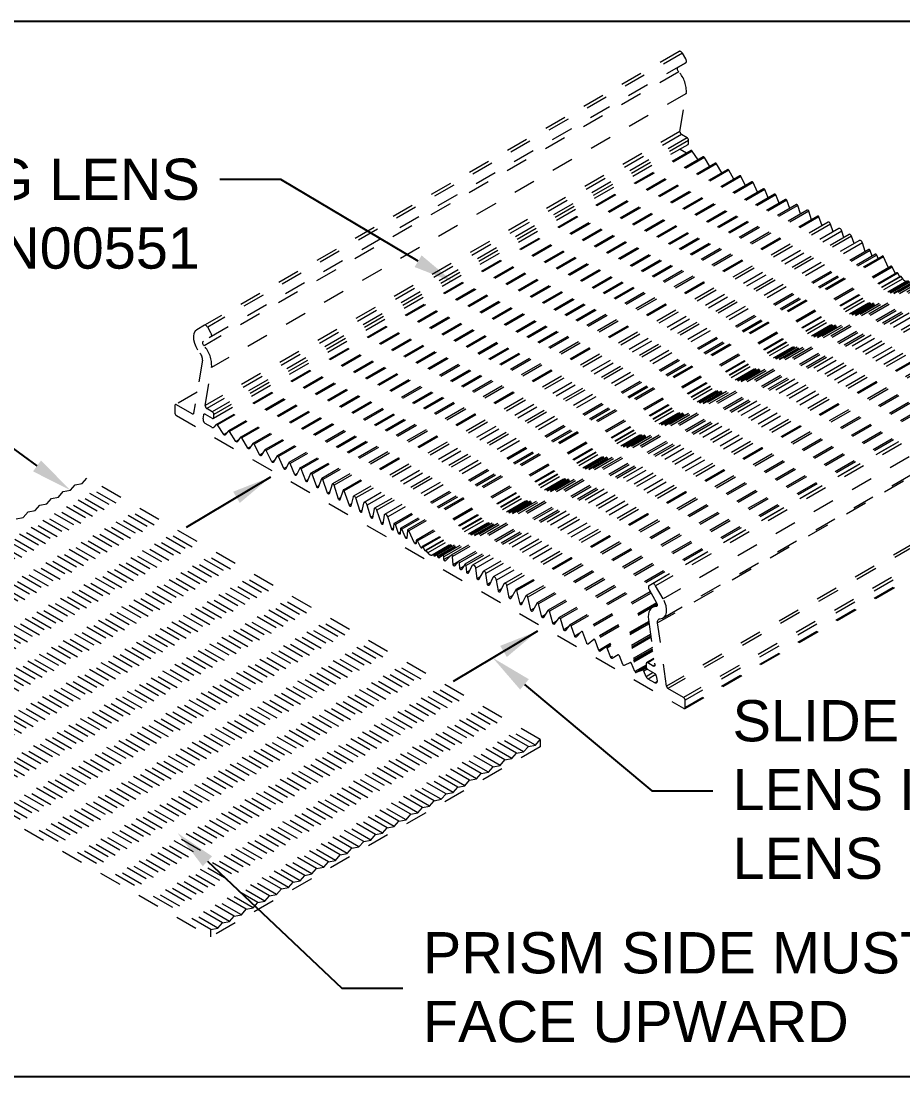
# Model space of a CAD drawing. Extents: x 0 to 9.03, y -4.8 to 0.
# Drawn here: x 3.02 to 7.027, y -4.799 to 0 of the extents above; entities that cross this region are included whole.
import ezdxf
from ezdxf import colors
from ezdxf.entities.mleader import LeaderData, LeaderLine
from ezdxf.math import Vec2, Vec3

# ---------------------------------------------------------------- set-up
doc = ezdxf.new("R2010")
doc.units = 0
doc.header["$LTSCALE"] = 0.5
doc.header["$MEASUREMENT"] = 0
doc.linetypes.add('HIDDEN2', pattern=[0.1875, 0.125, -0.0625])
doc.layers.add('FAB DWG', color=221, linetype='CONTINUOUS')
doc.layers.add('Lens', color=2, linetype='HIDDEN2', lineweight=13)
doc.layers.add('Text-Unprinted', color=131, linetype='CONTINUOUS', plot=False)
doc.styles.add('LSAD_Standard', font='arial.ttf')
doc.styles.get("Standard").update_dxf_attribs({"font": 'arial.ttf'})
doc.dimstyles.get("Standard").update_dxf_attribs({"dimtxt": 0.18, "dimasz": 0.18, "dimexe": 0.18, "dimexo": 0.0625, "dimgap": 0.09, "dimtad": 0, "dimtih": 1, "dimtoh": 1, "dimdec": 4, "dimzin": 0, "dimdsep": 46, "dimtxsty": 'Standard', "dimcen": 0.09, "dimadec": 0, "dimazin": 0, "dimtfac": 1, "dimtdec": 4, "dimtofl": 0, "dimtmove": 0, "dimatfit": 3, "dimfxl": 1, "dimtolj": 1, "dimtzin": 0, "dimarcsym": 0})

msp = doc.modelspace()

# ---------------------------------------------------------------- linework, layer by layer
at = {"layer": 'Lens', "transparency": 16777216}
for p, q in [((6.01, -0.1376), (3.853, -1.3827)), ((6.0401, -0.1895), (3.8487, -1.4547)), ((6.025, -0.1462), (3.868, -1.3913)), ((6.0057, -0.2096), (6.0401, -0.1895)), ((6.0401, -0.1722), (6.025, -0.1462)), ((6.0085, -0.2308), (3.8515, -1.476)), ((6.0429, -0.3292), (3.8858, -1.5743)), ((6.0141, -0.5022), (6.0429, -0.3292)), ((6.0141, -0.5022), (3.857, -1.7473)), ((6.021, -0.5158), (3.864, -1.7609)), ((6.0462, -0.5303), (6.021, -0.5158)), ((6.0462, -0.5303), (3.8891, -1.7754)), ((3.8941, -1.8053), (6.0512, -0.5602)), ((6.0532, -0.5426), (3.8962, -1.7877)), ((6.0532, -0.5556), (6.0532, -0.5426)), ((6.0648, -0.588), (3.9077, -1.8331)), ((6.0695, -0.5904), (3.9124, -1.8355)), ((6.1201, -0.6171), (3.9631, -1.8623)), ((6.125, -0.6198), (3.9679, -1.8649)), ((6.0143, -0.5838), (6.0125, -0.5825)), ((6.0432, -0.6004), (6.0143, -0.5838)), ((6.0965, -0.6308), (6.0695, -0.5904)), ((6.1504, -0.6605), (6.125, -0.6198)), ((6.1754, -0.646), (4.0184, -1.8911)), ((6.1804, -0.6489), (4.0234, -1.894)), ((6.2042, -0.6898), (6.1804, -0.6489)), ((6.2307, -0.6745), (4.0737, -1.9197)), ((6.2358, -0.6776), (4.0788, -1.9228)), ((6.2859, -0.7027), (4.1289, -1.9478)), ((6.2912, -0.706), (4.1341, -1.9511)), ((6.258, -0.7188), (6.2358, -0.6776)), ((6.3118, -0.7473), (6.2912, -0.706)), ((6.3411, -0.7304), (4.184, -1.9755)), ((6.3464, -0.7339), (4.1894, -1.9791)), ((6.394, -0.7617), (4.2369, -2.0068)), ((6.3994, -0.7655), (4.2424, -2.0106)), ((6.3665, -0.7775), (6.3464, -0.7339)), ((6.4154, -0.8027), (6.3994, -0.7655)), ((6.4438, -0.7863), (4.2868, -2.0314)), ((6.4494, -0.7903), (4.2923, -2.0354)), ((6.4936, -0.8103), (4.3365, -2.0555)), ((6.4992, -0.8145), (4.3421, -2.0597)), ((6.4641, -0.8274), (6.4494, -0.7903)), ((6.5128, -0.8514), (6.4992, -0.8145)), ((6.5432, -0.8338), (4.3862, -2.0789)), ((6.5489, -0.8382), (4.3919, -2.0833)), ((6.5922, -0.8586), (4.4352, -2.1037)), ((6.5619, -0.8761), (6.5489, -0.8382)), ((6.5995, -0.8643), (4.4425, -2.1095)), ((6.641, -0.8862), (4.484, -2.1313)), ((6.6428, -0.8862), (4.4858, -2.1314)), ((6.6432, -0.8865), (4.4861, -2.1316)), ((6.6456, -0.8901), (4.4886, -2.1352)), ((6.6118, -0.903), (6.5995, -0.8643)), ((6.6432, -0.8865), (6.6428, -0.8862)), ((6.6597, -0.9305), (6.6456, -0.8901)), ((6.6877, -0.9143), (4.5307, -2.1595)), ((6.6981, -0.9224), (4.541, -2.1676)), ((6.7355, -0.9428), (4.5785, -2.1879)), ((6.75, -0.9544), (4.593, -2.1995)), ((6.7096, -0.9578), (6.6981, -0.9224)), ((6.7589, -0.9833), (6.75, -0.9544)), ((6.7829, -0.9694), (4.6259, -2.2145)), ((6.7936, -0.9776), (4.6366, -2.2228)), ((6.8291, -0.9968), (4.6721, -2.2419)), ((6.8049, -1.0108), (6.7936, -0.9776)), ((6.8435, -1.0082), (4.6865, -2.2533)), ((6.8721, -1.0381), (4.7151, -2.2832)), ((6.8777, -1.0423), (4.7207, -2.2874)), ((6.8561, -1.0473), (6.8435, -1.0082)), ((6.8873, -1.0687), (6.8777, -1.0423)), ((6.9023, -1.06), (4.7453, -2.3052)), ((6.9078, -1.0639), (4.7508, -2.3091)), ((6.9337, -1.0677), (4.7766, -2.3129)), ((6.939, -1.0713), (4.782, -2.3164)), ((6.9141, -1.079), (6.9078, -1.0639)), ((6.9622, -1.121), (6.939, -1.0713)), ((6.9733, -1.1146), (4.8162, -2.3598)), ((6.9784, -1.1178), (4.8214, -2.363)), ((6.9998, -1.1437), (4.8428, -2.3888)), ((7.0038, -1.1459), (4.8467, -2.391)), ((6.9938, -1.1471), (6.9784, -1.1178)), ((7.0134, -1.1619), (7.0038, -1.1459)), ((7.0167, -1.1601), (4.8596, -2.4052)), ((7.0185, -1.161), (4.8615, -2.4061)), ((7.0261, -1.1717), (4.869, -2.4168)), ((7.0444, -1.1823), (4.8874, -2.4275)), ((7.052, -1.1803), (4.8949, -2.4254)), ((7.0542, -1.1829), (4.8972, -2.428)), ((7.0543, -1.1848), (4.8972, -2.4299)), ((7.0566, -1.1873), (4.8996, -2.4324)), ((7.0667, -1.1822), (4.9097, -2.4273)), ((7.0715, -1.1873), (4.9145, -2.4324)), ((7.0716, -1.1901), (4.9145, -2.4352)), ((7.0922, -1.1833), (4.9352, -2.4284)), ((7.0983, -1.1895), (4.9412, -2.4346)), ((7.1318, -1.1821), (4.9748, -2.4273)), ((7.1379, -1.1882), (4.9808, -2.4333)), ((7.0261, -1.1717), (7.0185, -1.161)), ((7.1632, -1.2106), (5.0061, -2.4558)), ((7.1692, -1.2166), (5.0122, -2.4617)), ((7.1934, -1.2235), (5.0363, -2.4686)), ((7.1994, -1.2294), (5.0423, -2.4745)), ((7.2288, -1.2275), (5.0717, -2.4727)), ((7.2439, -1.242), (5.0869, -2.4871)), ((7.2781, -1.2553), (5.1211, -2.5004)), ((7.2894, -1.2658), (5.1324, -2.5109)), ((7.3224, -1.2816), (5.1653, -2.5267)), ((7.3374, -1.2953), (5.1803, -2.5404)), ((7.3737, -1.3104), (5.2167, -2.5555)), ((7.3845, -1.32), (5.2274, -2.5651)), ((7.4255, -1.339), (5.2685, -2.5842)), ((7.4273, -1.3391), (5.2703, -2.5843)), ((7.4277, -1.3394), (5.2707, -2.5845)), ((7.43, -1.3425), (5.273, -2.5876)), ((8.0304, -1.3212), (5.8734, -2.5663)), ((8.0455, -1.3126), (5.8884, -2.5577)), ((8.0605, -1.3213), (5.9034, -2.5664)), ((3.853, -1.3827), (3.8186, -1.4028)), ((3.883, -1.4173), (3.868, -1.3913)), ((7.4719, -1.3664), (5.3148, -2.6115)), ((7.4794, -1.3728), (5.3223, -2.6179)), ((8.0949, -1.3811), (5.9378, -2.6262)), ((7.5223, -1.399), (5.3652, -2.6441)), ((7.5281, -1.4039), (5.3711, -2.649)), ((7.5719, -1.4329), (5.4149, -2.678)), ((7.5777, -1.4376), (5.4207, -2.6827)), ((7.6217, -1.4662), (5.4646, -2.7114)), ((7.6274, -1.4708), (5.4704, -2.716)), ((5.9377, -2.7127), (8.0948, -1.4675)), ((7.6715, -1.4992), (5.5145, -2.7443)), ((7.6772, -1.5036), (5.5202, -2.7488)), ((8.0694, -1.4906), (5.9124, -2.7357)), ((3.8441, -1.5417), (3.804, -1.7824)), ((3.857, -1.7473), (3.8858, -1.5743)), ((3.82, -1.6863), (3.7208, -1.7435)), ((3.7187, -1.7481), (3.7187, -1.7808)), ((3.797, -1.7851), (3.7258, -1.744)), ((3.8891, -1.7754), (3.864, -1.7609)), ((3.7258, -1.793), (6.0306, -3.1236)), ((3.8469, -1.8085), (3.8501, -1.789)), ((3.8571, -1.7863), (3.8891, -1.8048)), ((3.8962, -1.8007), (3.8962, -1.7877)), ((8.1095, -1.7776), (5.9524, -3.0227)), ((8.1164, -1.7883), (5.9594, -3.0335)), ((3.8871, -1.8461), (3.8573, -1.8289)), ((3.9073, -1.8334), (3.8958, -1.8459)), ((3.9417, -1.8792), (3.9124, -1.8355)), ((3.9551, -1.8715), (3.9417, -1.8792)), ((3.9626, -1.8626), (3.9469, -1.8812)), ((3.9963, -1.9103), (3.9679, -1.8649)), ((8.1877, -1.8295), (6.0306, -3.0746)), ((8.1947, -1.8417), (6.0377, -3.0868)), ((4.0091, -1.903), (3.9963, -1.9103)), ((4.0179, -1.8916), (4.0017, -1.9125)), ((4.0509, -1.9413), (4.0234, -1.894)), ((6.0356, -3.1241), (8.1927, -1.8789)), ((8.1947, -1.8744), (6.0377, -3.1195)), ((4.0631, -1.9343), (4.0509, -1.9413)), ((4.0731, -1.9202), (4.0565, -1.9437)), ((4.1055, -1.9723), (4.0788, -1.9228)), ((4.1172, -1.9656), (4.1055, -1.9723)), ((4.1283, -1.9484), (4.1113, -1.9748)), ((4.1602, -2.0032), (4.1341, -1.9511)), ((4.1714, -1.9967), (4.1602, -2.0032)), ((4.1834, -1.9762), (4.1661, -2.0059)), ((4.2148, -2.034), (4.1894, -1.9791)), ((4.2362, -2.0075), (4.2209, -2.0369)), ((4.2644, -2.0619), (4.2424, -2.0106)), ((4.2256, -2.0278), (4.2148, -2.034)), ((4.2748, -2.0559), (4.2644, -2.0619)), ((4.286, -2.0322), (4.2706, -2.0649)), ((4.3139, -2.0897), (4.2923, -2.0354)), ((4.3358, -2.0564), (4.3203, -2.0928)), ((4.3635, -2.1175), (4.3421, -2.0597)), ((5.325, -3.2967), (3.2655, -2.1078)), ((5.357, -3.2905), (3.2976, -2.1016)), ((5.3784, -3.2658), (3.319, -2.0769)), ((4.324, -2.0839), (4.3139, -2.0897)), ((4.3854, -2.08), (4.3699, -2.1206)), ((4.4131, -2.1451), (4.3919, -2.0833)), ((4.4341, -2.1051), (4.4196, -2.1483)), ((4.4626, -2.1726), (4.4425, -2.1095)), ((5.2715, -3.3275), (3.2121, -2.1386)), ((5.3036, -3.3214), (3.2441, -2.1325)), ((4.3733, -2.1118), (4.3635, -2.1175)), ((4.4225, -2.1396), (4.4131, -2.1451)), ((4.4834, -2.1319), (4.4692, -2.1759)), ((4.4861, -2.1316), (4.4858, -2.1314)), ((4.5117, -2.2013), (4.4886, -2.1352)), ((5.1647, -3.3892), (3.1052, -2.2003)), ((5.1967, -3.3831), (3.1373, -2.1941)), ((5.2181, -3.3584), (3.1586, -2.1695)), ((5.2502, -3.3522), (3.1907, -2.1633)), ((4.472, -2.1671), (4.4626, -2.1726)), ((4.5203, -2.1964), (4.5117, -2.2013)), ((4.529, -2.1619), (4.5183, -2.2043)), ((4.5609, -2.2285), (4.541, -2.1676)), ((4.5761, -2.1916), (4.5676, -2.2315)), ((4.6101, -2.2555), (4.593, -2.1995)), ((5.1112, -3.4201), (3.0518, -2.2312)), ((5.1433, -3.4139), (3.0838, -2.225)), ((4.5692, -2.2237), (4.5609, -2.2285)), ((4.6182, -2.2508), (4.6101, -2.2555)), ((4.6241, -2.2175), (4.6168, -2.2585)), ((4.6572, -2.2833), (4.6366, -2.2228)), ((4.6695, -2.2462), (4.6639, -2.286)), ((4.7044, -2.309), (4.6865, -2.2533)), ((5.0044, -3.4818), (2.9449, -2.2929)), ((5.0364, -3.4756), (2.977, -2.2867)), ((5.0578, -3.4509), (2.9983, -2.262)), ((5.0899, -3.4447), (3.0304, -2.2558)), ((4.6649, -2.2789), (4.6572, -2.2833)), ((4.7141, -2.285), (4.7112, -2.3117)), ((4.7356, -2.3283), (4.7207, -2.2874)), ((4.9296, -3.5373), (2.8701, -2.3484)), ((4.9509, -3.5126), (2.8915, -2.3237)), ((4.983, -3.5064), (2.9235, -2.3175)), ((4.7119, -2.3047), (4.7044, -2.309)), ((4.7428, -2.3241), (4.7356, -2.3283)), ((4.7443, -2.3071), (4.7422, -2.3306)), ((4.7667, -2.3477), (4.7508, -2.3091)), ((4.7737, -2.3437), (4.7667, -2.3477)), ((4.7756, -2.3148), (4.7733, -2.3496)), ((4.8083, -2.373), (4.782, -2.3164)), ((4.8441, -3.5743), (2.7846, -2.3854)), ((4.8761, -3.5681), (2.8167, -2.3792)), ((4.8975, -3.5434), (2.838, -2.3545)), ((4.8149, -2.3692), (4.8083, -2.373)), ((4.8152, -2.3619), (4.8147, -2.3744)), ((4.8369, -2.3925), (4.8214, -2.363)), ((4.8422, -2.3895), (4.8369, -2.3925)), ((4.842, -2.3905), (4.8419, -2.3933)), ((4.8568, -2.4078), (4.8467, -2.391)), ((4.7372, -3.636), (2.6777, -2.4471)), ((4.7372, -3.636), (2.6777, -2.4471)), ((4.7693, -3.6298), (2.7098, -2.4409)), ((4.7906, -3.6052), (2.7312, -2.4162)), ((4.8227, -3.599), (2.7632, -2.4101)), ((4.8592, -2.4064), (4.8568, -2.4078)), ((4.8592, -2.4061), (4.8592, -2.408)), ((4.869, -2.4168), (4.8615, -2.4061)), ((4.8949, -2.4254), (4.8874, -2.4275)), ((4.8972, -2.4299), (4.8972, -2.428)), ((4.9097, -2.4273), (4.8996, -2.4324)), ((4.9145, -2.4352), (4.9145, -2.4324)), ((4.935, -2.4285), (4.9195, -2.4401)), ((4.9417, -2.4478), (4.9412, -2.4346)), ((4.9712, -2.4307), (4.9417, -2.4478)), ((4.9745, -2.4275), (4.9481, -2.4537)), ((4.9832, -2.4708), (4.9808, -2.4333)), ((4.6837, -3.6669), (2.6243, -2.478)), ((4.7158, -3.6607), (2.6563, -2.4718)), ((5.0033, -2.4592), (4.9832, -2.4708)), ((5.0056, -2.4562), (4.9897, -2.4764)), ((5.0142, -2.4876), (5.0122, -2.4617)), ((5.0299, -2.4786), (5.0142, -2.4876)), ((5.0357, -2.4692), (5.0209, -2.493)), ((5.0453, -2.5046), (5.0423, -2.4745)), ((5.0699, -2.4746), (5.052, -2.5097)), ((5.0925, -2.5334), (5.0869, -2.4871)), ((4.5768, -3.7286), (2.5174, -2.5397)), ((4.6089, -3.7224), (2.5495, -2.5335)), ((4.6303, -3.6977), (2.5708, -2.5088)), ((4.6624, -3.6915), (2.6029, -2.5026)), ((5.0585, -2.4969), (5.0453, -2.5046)), ((5.1066, -2.5253), (5.0925, -2.5334)), ((5.1198, -2.5017), (5.0992, -2.5385)), ((5.1396, -2.5603), (5.1324, -2.5109)), ((5.1634, -2.5288), (5.1463, -2.565)), ((5.1889, -2.5902), (5.1803, -2.5404)), ((4.5234, -3.7594), (2.4639, -2.5705)), ((4.5555, -3.7532), (2.496, -2.5643)), ((5.1519, -2.5532), (5.1396, -2.5603)), ((5.2019, -2.5826), (5.1889, -2.5902)), ((5.2154, -2.5569), (5.1955, -2.5948)), ((5.2382, -2.6199), (5.2274, -2.5651)), ((5.2678, -2.5851), (5.2448, -2.6245)), ((5.2707, -2.5845), (5.2703, -2.5843)), ((5.2872, -2.6481), (5.273, -2.5876)), ((5.8733, -2.5836), (5.9077, -2.6434)), ((5.8884, -2.5577), (5.8734, -2.5663)), ((5.9378, -2.6262), (5.9034, -2.5664)), ((4.4166, -3.8211), (2.3571, -2.6322)), ((4.4486, -3.8149), (2.3892, -2.626)), ((4.47, -3.7903), (2.4105, -2.6014)), ((4.5021, -3.7841), (2.4426, -2.5952)), ((5.2522, -2.6118), (5.2382, -2.6199)), ((5.3139, -2.6125), (5.2938, -2.6524)), ((5.3368, -2.6778), (5.3223, -2.6179)), ((5.8793, -2.594), (5.5674, -2.7741)), ((5.8826, -2.5997), (5.5731, -2.7784)), ((4.3631, -3.8519), (2.3036, -2.663)), ((4.3952, -3.8458), (2.3357, -2.6569)), ((5.2996, -2.6409), (5.2872, -2.6481)), ((5.3502, -2.6701), (5.3368, -2.6778)), ((5.3646, -2.6448), (5.3434, -2.6822)), ((5.3865, -2.7075), (5.3711, -2.649)), ((5.4143, -2.6786), (5.3929, -2.7118)), ((5.4362, -2.737), (5.4207, -2.6827)), ((5.9084, -2.6445), (5.5903, -2.8281)), ((5.9086, -2.6449), (5.6225, -2.8101)), ((5.9106, -2.6512), (5.6282, -2.8142)), ((5.9108, -2.6526), (5.8883, -2.6656)), ((5.9097, -2.6586), (5.9049, -2.6614)), ((4.2563, -3.9136), (2.1968, -2.7247)), ((4.2883, -3.9075), (2.2288, -2.7186)), ((4.3097, -3.8828), (2.2502, -2.6939)), ((4.3417, -3.8766), (2.2823, -2.6877)), ((5.4011, -2.699), (5.3865, -2.7075)), ((5.4526, -2.7275), (5.4362, -2.737)), ((5.4641, -2.7118), (5.4425, -2.7412)), ((5.4858, -2.7664), (5.4704, -2.716)), ((5.8719, -2.7294), (5.6451, -2.8603)), ((5.8724, -2.7333), (5.6778, -2.8457)), ((5.8706, -2.7201), (5.8994, -2.9263)), ((4.1814, -3.9692), (2.122, -2.7803)), ((4.2028, -3.9445), (2.1434, -2.7556)), ((4.2349, -3.9383), (2.1754, -2.7494)), ((5.505, -2.7554), (5.4858, -2.7664)), ((5.514, -2.7447), (5.4921, -2.7707)), ((5.5356, -2.7958), (5.5202, -2.7488)), ((5.5594, -2.782), (5.5356, -2.7958)), ((5.567, -2.7744), (5.5416, -2.8)), ((5.5903, -2.8281), (5.5731, -2.7784)), ((5.8734, -2.74), (5.6833, -2.8497)), ((5.9524, -3.0227), (5.9124, -2.7357)), ((4.0959, -4.0062), (2.0365, -2.8173)), ((4.0959, -4.0062), (2.0365, -2.8173)), ((4.128, -4), (2.0685, -2.8111)), ((4.1494, -3.9753), (2.0899, -2.7864)), ((5.6223, -2.8102), (5.5962, -2.8322)), ((5.6451, -2.8603), (5.6282, -2.8142)), ((5.8801, -2.7884), (5.6999, -2.8924)), ((5.8811, -2.7951), (5.7055, -2.8965)), ((5.8811, -2.7955), (5.733, -2.8809)), ((5.882, -2.802), (5.7385, -2.8849)), ((3.989, -4.0679), (1.9296, -2.879)), ((4.0211, -4.0617), (1.9616, -2.8728)), ((4.0425, -4.037), (1.983, -2.8481)), ((4.0745, -4.0309), (2.0151, -2.842)), ((5.6776, -2.8457), (5.6509, -2.8644)), ((5.6999, -2.8924), (5.6833, -2.8497)), ((5.8884, -2.8474), (5.7547, -2.9245)), ((5.8893, -2.854), (5.7601, -2.9285)), ((5.8898, -2.8574), (5.7885, -2.9159)), ((5.8906, -2.8638), (5.7938, -2.9197)), ((3.9356, -4.0987), (1.8761, -2.9098)), ((3.9677, -4.0926), (1.9082, -2.9037)), ((5.733, -2.8809), (5.7055, -2.8965)), ((5.7547, -2.9245), (5.7385, -2.8849)), ((5.7885, -2.9159), (5.7601, -2.9285)), ((5.8096, -2.9566), (5.7938, -2.9197)), ((5.8602, -2.9273), (5.8096, -2.9566)), ((5.8602, -2.9215), (5.8602, -2.9345)), ((5.8954, -2.8978), (5.8623, -2.9169)), ((5.8958, -2.9009), (5.8673, -2.9174)), ((5.8924, -2.9319), (5.8673, -2.9174)), ((3.8822, -4.1296), (1.8227, -2.9407)), ((1.8227, -2.9728), (3.8822, -4.1617)), ((3.9142, -4.1234), (1.8548, -2.9345)), ((5.8602, -2.9342), (5.8147, -2.9605)), ((5.844, -2.9506), (5.8147, -2.9605)), ((5.8617, -2.9403), (5.844, -2.9506)), ((5.8651, -2.9451), (5.8491, -2.9544)), ((5.8606, -2.9802), (5.8491, -2.9544)), ((5.8928, -2.9615), (5.8606, -2.9802)), ((5.8673, -2.9468), (5.8994, -2.9653)), ((5.9042, -2.9703), (5.8693, -2.9904)), ((5.8995, -2.9278), (5.8924, -2.9319)), ((5.8991, -3.0076), (5.8693, -2.9904)), ((5.9097, -3.0015), (5.8991, -3.0076)), ((5.9063, -2.9761), (5.9096, -2.9993)), ((6.0306, -3.0746), (5.9594, -3.0335)), ((6.0377, -3.1195), (6.0377, -3.0868))]:
    msp.add_line(p, q, dxfattribs=at)
at = {"layer": 'Lens', "transparency": 16777216, "flags": 128}
for points in [[(6.025, -0.1462), (6.0234, -0.1438), (6.0216, -0.1416), (6.0196, -0.1398), (6.0175, -0.1383), (6.0155, -0.1374), (6.0135, -0.1369), (6.0116, -0.137), (6.01, -0.1376)], [(6.0401, -0.1895), (6.0414, -0.1884), (6.0424, -0.1869), (6.043, -0.1849), (6.0432, -0.1826), (6.043, -0.1801), (6.0424, -0.1775), (6.0414, -0.1748), (6.0401, -0.1722)], [(6.0085, -0.2308), (6.0064, -0.228), (6.0047, -0.2249), (6.0035, -0.2217), (6.0028, -0.2185), (6.0027, -0.2156), (6.0031, -0.213), (6.0042, -0.211), (6.0057, -0.2096)], [(6.0695, -0.5904), (6.0689, -0.5896), (6.0682, -0.5889), (6.0675, -0.5883), (6.0668, -0.588), (6.0661, -0.5878), (6.0654, -0.5878), (6.0648, -0.5879), (6.0648, -0.588)], [(6.125, -0.6198), (6.1244, -0.6189), (6.1237, -0.6182), (6.1229, -0.6176), (6.1222, -0.6171), (6.1214, -0.6169), (6.1207, -0.6169), (6.1201, -0.6171), (6.1201, -0.6171)], [(6.1804, -0.6489), (6.1798, -0.6479), (6.1791, -0.6471), (6.1783, -0.6465), (6.1775, -0.646), (6.1767, -0.6458), (6.176, -0.6458), (6.1754, -0.646)], [(6.2358, -0.6776), (6.2352, -0.6766), (6.2345, -0.6758), (6.2337, -0.6751), (6.2328, -0.6746), (6.232, -0.6743), (6.2313, -0.6743), (6.2307, -0.6745)], [(6.2912, -0.706), (6.2905, -0.705), (6.2898, -0.704), (6.289, -0.7033), (6.2881, -0.7027), (6.2872, -0.7025), (6.2865, -0.7025), (6.2859, -0.7027)], [(6.3464, -0.7339), (6.3458, -0.7328), (6.345, -0.7318), (6.3442, -0.731), (6.3433, -0.7305), (6.3424, -0.7302), (6.3416, -0.7302), (6.3411, -0.7304)], [(6.3994, -0.7655), (6.3988, -0.7643), (6.398, -0.7632), (6.3971, -0.7624), (6.3962, -0.7618), (6.3953, -0.7615), (6.3945, -0.7615), (6.394, -0.7617)], [(6.4494, -0.7903), (6.4487, -0.789), (6.448, -0.7879), (6.447, -0.787), (6.4461, -0.7864), (6.4451, -0.7861), (6.4443, -0.7861), (6.4438, -0.7863)], [(6.4992, -0.8145), (6.4986, -0.8133), (6.4978, -0.8121), (6.4969, -0.8111), (6.4959, -0.8105), (6.4949, -0.8101), (6.494, -0.8102), (6.4936, -0.8103)], [(6.5489, -0.8382), (6.5483, -0.8368), (6.5475, -0.8356), (6.5466, -0.8346), (6.5455, -0.8339), (6.5445, -0.8336), (6.5436, -0.8336), (6.5432, -0.8338)], [(6.5995, -0.8643), (6.5988, -0.8626), (6.5978, -0.861), (6.5965, -0.8597), (6.5952, -0.8588), (6.5938, -0.8583), (6.5927, -0.8584), (6.5922, -0.8586)], [(6.6981, -0.9224), (6.697, -0.9199), (6.6954, -0.9176), (6.6936, -0.9157), (6.6916, -0.9145), (6.6897, -0.9139), (6.6881, -0.9142), (6.6877, -0.9143)], [(6.75, -0.9544), (6.7485, -0.9508), (6.7464, -0.9475), (6.7438, -0.9448), (6.741, -0.943), (6.7383, -0.9422), (6.7359, -0.9426), (6.7355, -0.9428)], [(6.7936, -0.9776), (6.7925, -0.975), (6.7908, -0.9726), (6.7888, -0.9707), (6.7868, -0.9694), (6.7848, -0.969), (6.7831, -0.9693), (6.7829, -0.9694)], [(6.8435, -1.0082), (6.842, -1.0045), (6.8397, -1.0012), (6.837, -0.9985), (6.8342, -0.9968), (6.8315, -0.9962), (6.8291, -0.9968), (6.8291, -0.9968)], [(6.8777, -1.0423), (6.8771, -1.0409), (6.8762, -1.0396), (6.8751, -1.0386), (6.874, -1.038), (6.8729, -1.0378), (6.8721, -1.0381)], [(6.9078, -1.0639), (6.9071, -1.0626), (6.9062, -1.0614), (6.9051, -1.0605), (6.904, -1.0599), (6.903, -1.0598), (6.9023, -1.06)], [(6.939, -1.0713), (6.9382, -1.07), (6.9373, -1.0689), (6.9362, -1.068), (6.9352, -1.0676), (6.9342, -1.0675), (6.9337, -1.0677)], [(6.9784, -1.1178), (6.9776, -1.1166), (6.9767, -1.1156), (6.9756, -1.1148), (6.9746, -1.1144), (6.9737, -1.1145), (6.9733, -1.1146)], [(7.0038, -1.1459), (7.0031, -1.1449), (7.0023, -1.1442), (7.0015, -1.1437), (7.0007, -1.1435), (7, -1.1436), (6.9998, -1.1437)], [(3.868, -1.3913), (3.8664, -1.3889), (3.8646, -1.3867), (3.8626, -1.3849), (3.8605, -1.3835), (3.8584, -1.3825), (3.8564, -1.3821), (3.8546, -1.3821), (3.853, -1.3827)], [(3.8186, -1.4028), (3.8109, -1.4097), (3.8057, -1.4199), (3.8033, -1.4327), (3.8039, -1.4475), (3.8074, -1.4634), (3.8136, -1.4795), (3.8221, -1.495), (3.8326, -1.5089)], [(3.8831, -1.4347), (3.8844, -1.4336), (3.8854, -1.432), (3.886, -1.43), (3.8862, -1.4278), (3.886, -1.4253), (3.8853, -1.4226), (3.8844, -1.4199), (3.883, -1.4173)], [(3.8515, -1.476), (3.8494, -1.4732), (3.8477, -1.4701), (3.8464, -1.4668), (3.8457, -1.4637), (3.8456, -1.4607), (3.8461, -1.4581), (3.8471, -1.4561), (3.8487, -1.4547)], [(3.804, -1.7824), (3.8037, -1.7836), (3.8032, -1.7846), (3.8024, -1.7854), (3.8016, -1.7859), (3.8006, -1.7861), (3.7994, -1.7861), (3.7983, -1.7857), (3.797, -1.7851)], [(3.8501, -1.789), (3.8504, -1.7879), (3.8509, -1.7869), (3.8516, -1.7861), (3.8525, -1.7856), (3.8535, -1.7854), (3.8546, -1.7854), (3.8558, -1.7857), (3.8571, -1.7863)], [(3.9124, -1.8355), (3.9118, -1.8347), (3.9112, -1.834), (3.9104, -1.8335), (3.9097, -1.8331), (3.909, -1.8329), (3.9084, -1.8329), (3.9078, -1.8331), (3.9073, -1.8334)], [(3.9679, -1.8649), (3.9673, -1.864), (3.9666, -1.8633), (3.9659, -1.8627), (3.9651, -1.8623), (3.9644, -1.8621), (3.9637, -1.862), (3.9631, -1.8622), (3.9626, -1.8626)], [(3.9469, -1.8812), (3.9464, -1.8816), (3.9458, -1.8818), (3.9452, -1.8818), (3.9445, -1.8817), (3.9437, -1.8813), (3.943, -1.8807), (3.9423, -1.88), (3.9417, -1.8792)], [(4.0017, -1.9125), (4.0012, -1.9129), (4.0006, -1.9131), (3.9999, -1.9132), (3.9992, -1.9129), (3.9984, -1.9125), (3.9977, -1.9119), (3.9969, -1.9112), (3.9963, -1.9103)], [(4.0234, -1.894), (4.0228, -1.8931), (4.022, -1.8923), (4.0213, -1.8916), (4.0205, -1.8912), (4.0197, -1.8909), (4.019, -1.8909), (4.0184, -1.8911), (4.0179, -1.8916)], [(4.0788, -1.9228), (4.0782, -1.9218), (4.0774, -1.9209), (4.0766, -1.9202), (4.0758, -1.9197), (4.075, -1.9195), (4.0742, -1.9194), (4.0736, -1.9197), (4.0731, -1.9202)], [(4.0565, -1.9437), (4.056, -1.9442), (4.0554, -1.9444), (4.0547, -1.9444), (4.0539, -1.9442), (4.0531, -1.9437), (4.0523, -1.9431), (4.0516, -1.9423), (4.0509, -1.9413)], [(4.1341, -1.9511), (4.1335, -1.9501), (4.1327, -1.9491), (4.1319, -1.9484), (4.1311, -1.9479), (4.1302, -1.9476), (4.1294, -1.9476), (4.1288, -1.9479), (4.1283, -1.9484)], [(4.1113, -1.9748), (4.1108, -1.9753), (4.1102, -1.9756), (4.1094, -1.9756), (4.1086, -1.9754), (4.1078, -1.9749), (4.1069, -1.9742), (4.1062, -1.9733), (4.1055, -1.9723)], [(4.1661, -2.0059), (4.1656, -2.0064), (4.1649, -2.0067), (4.1642, -2.0068), (4.1633, -2.0065), (4.1624, -2.006), (4.1616, -2.0052), (4.1608, -2.0043), (4.1602, -2.0032)], [(4.1894, -1.9791), (4.1888, -1.9779), (4.188, -1.977), (4.1871, -1.9761), (4.1862, -1.9756), (4.1854, -1.9753), (4.1845, -1.9753), (4.1839, -1.9756), (4.1834, -1.9762)], [(4.2424, -2.0106), (4.2418, -2.0094), (4.241, -2.0084), (4.2401, -2.0075), (4.2392, -2.0069), (4.2383, -2.0066), (4.2374, -2.0066), (4.2367, -2.0069), (4.2362, -2.0075)], [(4.2209, -2.0369), (4.2204, -2.0375), (4.2197, -2.0378), (4.2189, -2.0378), (4.218, -2.0376), (4.2171, -2.037), (4.2162, -2.0362), (4.2154, -2.0352), (4.2148, -2.034)], [(4.2706, -2.0649), (4.2701, -2.0655), (4.2694, -2.0659), (4.2686, -2.0659), (4.2676, -2.0656), (4.2667, -2.065), (4.2658, -2.0642), (4.265, -2.0631), (4.2644, -2.0619)], [(4.2923, -2.0354), (4.2917, -2.0342), (4.2909, -2.0331), (4.29, -2.0321), (4.289, -2.0315), (4.2881, -2.0312), (4.2872, -2.0312), (4.2865, -2.0316), (4.286, -2.0322)], [(4.3421, -2.0597), (4.3416, -2.0584), (4.3408, -2.0572), (4.3398, -2.0563), (4.3388, -2.0556), (4.3378, -2.0553), (4.337, -2.0553), (4.3362, -2.0557), (4.3358, -2.0564)], [(4.3203, -2.0928), (4.3198, -2.0935), (4.3191, -2.0939), (4.3182, -2.0939), (4.3173, -2.0936), (4.3163, -2.093), (4.3154, -2.0921), (4.3145, -2.091), (4.3139, -2.0897)], [(4.3919, -2.0833), (4.3913, -2.082), (4.3905, -2.0808), (4.3895, -2.0798), (4.3885, -2.0791), (4.3875, -2.0787), (4.3866, -2.0788), (4.3859, -2.0792), (4.3854, -2.08)], [(4.4425, -2.1095), (4.4418, -2.1077), (4.4407, -2.1061), (4.4395, -2.1048), (4.4381, -2.1039), (4.4368, -2.1034), (4.4356, -2.1035), (4.4347, -2.1041), (4.4341, -2.1051)], [(4.3699, -2.1206), (4.3695, -2.1214), (4.3687, -2.1218), (4.3679, -2.1219), (4.3669, -2.1216), (4.3659, -2.1209), (4.3649, -2.1199), (4.3641, -2.1188), (4.3635, -2.1175)], [(4.4196, -2.1483), (4.4191, -2.1491), (4.4184, -2.1496), (4.4175, -2.1497), (4.4165, -2.1493), (4.4154, -2.1486), (4.4145, -2.1476), (4.4136, -2.1464), (4.4131, -2.1451)], [(4.541, -2.1676), (4.5399, -2.165), (4.5384, -2.1627), (4.5366, -2.1609), (4.5346, -2.1596), (4.5327, -2.159), (4.531, -2.1593), (4.5297, -2.1603), (4.529, -2.1619)], [(4.4692, -2.1759), (4.4688, -2.1767), (4.468, -2.1772), (4.4671, -2.1773), (4.4661, -2.177), (4.465, -2.1763), (4.464, -2.1752), (4.4632, -2.174), (4.4626, -2.1726)], [(4.5183, -2.2043), (4.5178, -2.2052), (4.5171, -2.2057), (4.5162, -2.2059), (4.5152, -2.2056), (4.5141, -2.2049), (4.5131, -2.2039), (4.5123, -2.2027), (4.5117, -2.2013)], [(4.593, -2.1995), (4.5915, -2.1959), (4.5893, -2.1926), (4.5868, -2.1899), (4.584, -2.1881), (4.5813, -2.1873), (4.5789, -2.1877), (4.5771, -2.1892), (4.5761, -2.1916)], [(4.5676, -2.2315), (4.5672, -2.2324), (4.5665, -2.233), (4.5655, -2.2332), (4.5645, -2.2329), (4.5634, -2.2322), (4.5624, -2.2312), (4.5615, -2.2299), (4.5609, -2.2285)], [(4.6168, -2.2585), (4.6164, -2.2595), (4.6157, -2.2601), (4.6148, -2.2603), (4.6137, -2.26), (4.6126, -2.2593), (4.6116, -2.2582), (4.6107, -2.2569), (4.6101, -2.2555)], [(4.6366, -2.2228), (4.6354, -2.2201), (4.6338, -2.2177), (4.6318, -2.2158), (4.6297, -2.2145), (4.6277, -2.2141), (4.626, -2.2145), (4.6248, -2.2156), (4.6241, -2.2175)], [(4.6865, -2.2533), (4.6849, -2.2496), (4.6827, -2.2463), (4.68, -2.2437), (4.6771, -2.2419), (4.6744, -2.2413), (4.6721, -2.2419), (4.6704, -2.2436), (4.6695, -2.2462)], [(4.6639, -2.286), (4.6635, -2.287), (4.6629, -2.2877), (4.662, -2.2879), (4.6609, -2.2877), (4.6598, -2.287), (4.6587, -2.286), (4.6579, -2.2847), (4.6572, -2.2833)], [(4.7207, -2.2874), (4.72, -2.286), (4.7191, -2.2847), (4.7181, -2.2837), (4.7169, -2.2831), (4.7159, -2.283), (4.715, -2.2832), (4.7144, -2.2839), (4.7141, -2.285)], [(4.7112, -2.3117), (4.7108, -2.3128), (4.7102, -2.3135), (4.7093, -2.3138), (4.7082, -2.3136), (4.7071, -2.3129), (4.706, -2.3118), (4.7051, -2.3105), (4.7044, -2.309)], [(4.7422, -2.3306), (4.7419, -2.3317), (4.7413, -2.3324), (4.7404, -2.3327), (4.7394, -2.3326), (4.7382, -2.332), (4.7372, -2.331), (4.7362, -2.3297), (4.7356, -2.3283)], [(4.7508, -2.3091), (4.7501, -2.3077), (4.7491, -2.3065), (4.7481, -2.3056), (4.747, -2.3051), (4.746, -2.3049), (4.7451, -2.3053), (4.7445, -2.306), (4.7443, -2.3071)], [(4.7733, -2.3496), (4.773, -2.3507), (4.7724, -2.3515), (4.7716, -2.3518), (4.7706, -2.3517), (4.7695, -2.3512), (4.7684, -2.3503), (4.7675, -2.3491), (4.7667, -2.3477)], [(4.782, -2.3164), (4.7812, -2.3151), (4.7803, -2.314), (4.7792, -2.3132), (4.7781, -2.3127), (4.7772, -2.3127), (4.7764, -2.313), (4.7758, -2.3138), (4.7756, -2.3148)], [(4.8147, -2.3744), (4.8145, -2.3755), (4.814, -2.3763), (4.8132, -2.3767), (4.8122, -2.3767), (4.8111, -2.3763), (4.8101, -2.3754), (4.8091, -2.3743), (4.8083, -2.373)], [(4.8214, -2.363), (4.8206, -2.3617), (4.8196, -2.3607), (4.8186, -2.3599), (4.8176, -2.3596), (4.8166, -2.3596), (4.8159, -2.36), (4.8154, -2.3608), (4.8152, -2.3619)], [(4.8419, -2.3933), (4.8417, -2.3942), (4.8414, -2.3948), (4.8408, -2.3952), (4.84, -2.3952), (4.8392, -2.3949), (4.8384, -2.3943), (4.8376, -2.3935), (4.8369, -2.3925)], [(4.8467, -2.391), (4.8461, -2.3901), (4.8453, -2.3893), (4.8445, -2.3888), (4.8437, -2.3886), (4.843, -2.3887), (4.8425, -2.3891), (4.8421, -2.3897), (4.842, -2.3905)], [(4.8592, -2.408), (4.8591, -2.4084), (4.859, -2.4087), (4.8587, -2.4089), (4.8583, -2.4089), (4.858, -2.4088), (4.8575, -2.4086), (4.8572, -2.4082), (4.8568, -2.4078)], [(4.8615, -2.4061), (4.8611, -2.4057), (4.8608, -2.4054), (4.8604, -2.4052), (4.86, -2.4051), (4.8597, -2.4052), (4.8594, -2.4054), (4.8593, -2.4057), (4.8592, -2.4061)], [(4.8996, -2.4324), (4.8993, -2.4325), (4.8989, -2.4324), (4.8985, -2.4322), (4.8981, -2.4319), (4.8977, -2.4314), (4.8975, -2.4309), (4.8973, -2.4304), (4.8972, -2.4299)], [(4.9145, -2.4324), (4.9143, -2.4314), (4.914, -2.4304), (4.9134, -2.4293), (4.9127, -2.4285), (4.9119, -2.4278), (4.9111, -2.4273), (4.9104, -2.4272), (4.9097, -2.4273)], [(4.9195, -2.4401), (4.9188, -2.4404), (4.9181, -2.4403), (4.9172, -2.44), (4.9164, -2.4393), (4.9157, -2.4384), (4.9151, -2.4374), (4.9147, -2.4363), (4.9145, -2.4352)], [(4.9412, -2.4346), (4.941, -2.4333), (4.9405, -2.432), (4.9398, -2.4307), (4.9389, -2.4296), (4.9378, -2.4288), (4.9368, -2.4283), (4.9358, -2.4282), (4.935, -2.4285)], [(4.9808, -2.4333), (4.9806, -2.432), (4.98, -2.4306), (4.9793, -2.4293), (4.9783, -2.4282), (4.9772, -2.4275), (4.9762, -2.4271), (4.9752, -2.4271), (4.9745, -2.4275)], [(4.9481, -2.4537), (4.9473, -2.4541), (4.9464, -2.4541), (4.9453, -2.4537), (4.9442, -2.4529), (4.9432, -2.4518), (4.9425, -2.4505), (4.9419, -2.4491), (4.9417, -2.4478)], [(4.9897, -2.4764), (4.989, -2.477), (4.988, -2.4771), (4.9869, -2.4767), (4.9858, -2.476), (4.9848, -2.4749), (4.984, -2.4736), (4.9834, -2.4722), (4.9832, -2.4708)], [(5.0122, -2.4617), (5.0119, -2.4603), (5.0113, -2.4589), (5.0105, -2.4576), (5.0094, -2.4566), (5.0084, -2.4559), (5.0073, -2.4555), (5.0064, -2.4556), (5.0056, -2.4562)], [(5.0209, -2.493), (5.0202, -2.4936), (5.0193, -2.4938), (5.0182, -2.4936), (5.0171, -2.4929), (5.016, -2.4918), (5.0151, -2.4905), (5.0145, -2.4891), (5.0142, -2.4876)], [(5.0423, -2.4745), (5.042, -2.4731), (5.0414, -2.4717), (5.0405, -2.4704), (5.0395, -2.4693), (5.0384, -2.4687), (5.0373, -2.4684), (5.0364, -2.4686), (5.0357, -2.4692)], [(5.0869, -2.4871), (5.086, -2.4835), (5.0843, -2.4799), (5.082, -2.4766), (5.0793, -2.4741), (5.0764, -2.4725), (5.0738, -2.4721), (5.0715, -2.4728), (5.0699, -2.4746)], [(5.052, -2.5097), (5.0514, -2.5104), (5.0504, -2.5107), (5.0494, -2.5105), (5.0482, -2.5099), (5.0471, -2.5088), (5.0462, -2.5075), (5.0456, -2.506), (5.0453, -2.5046)], [(5.0992, -2.5385), (5.0986, -2.5392), (5.0977, -2.5394), (5.0966, -2.5392), (5.0955, -2.5386), (5.0944, -2.5376), (5.0935, -2.5363), (5.0929, -2.5349), (5.0925, -2.5334)], [(5.1324, -2.5109), (5.1317, -2.5083), (5.1304, -2.5056), (5.1287, -2.5033), (5.1267, -2.5014), (5.1246, -2.5003), (5.1227, -2.4999), (5.121, -2.5004), (5.1198, -2.5017)], [(5.1803, -2.5404), (5.1793, -2.5368), (5.1775, -2.5333), (5.1752, -2.5302), (5.1725, -2.5278), (5.1697, -2.5264), (5.1671, -2.5261), (5.1649, -2.5269), (5.1634, -2.5288)], [(5.1463, -2.565), (5.1457, -2.5658), (5.1449, -2.5661), (5.1438, -2.566), (5.1427, -2.5654), (5.1416, -2.5644), (5.1407, -2.5631), (5.14, -2.5617), (5.1396, -2.5603)], [(5.1955, -2.5948), (5.1949, -2.5955), (5.1941, -2.5958), (5.193, -2.5957), (5.1919, -2.5951), (5.1909, -2.5942), (5.19, -2.593), (5.1893, -2.5916), (5.1889, -2.5902)], [(5.2274, -2.5651), (5.2267, -2.5626), (5.2254, -2.5601), (5.2237, -2.558), (5.2218, -2.5563), (5.2199, -2.5553), (5.218, -2.5551), (5.2165, -2.5556), (5.2154, -2.5569)], [(5.8734, -2.5663), (5.8721, -2.5674), (5.8711, -2.5689), (5.8705, -2.5709), (5.8703, -2.5732), (5.8705, -2.5757), (5.8711, -2.5783), (5.872, -2.581), (5.8733, -2.5836)], [(5.9034, -2.5664), (5.9018, -2.564), (5.9, -2.5618), (5.898, -2.5599), (5.8959, -2.5585), (5.8939, -2.5575), (5.8919, -2.5571), (5.89, -2.5571), (5.8884, -2.5577)], [(5.2448, -2.6245), (5.2441, -2.6252), (5.2433, -2.6254), (5.2423, -2.6252), (5.2412, -2.6247), (5.2402, -2.6238), (5.2393, -2.6226), (5.2386, -2.6213), (5.2382, -2.6199)], [(5.3223, -2.6179), (5.3217, -2.6162), (5.3208, -2.6145), (5.3196, -2.6131), (5.3183, -2.612), (5.3169, -2.6114), (5.3157, -2.6112), (5.3147, -2.6116), (5.3139, -2.6125)], [(5.9238, -2.7162), (5.9343, -2.7143), (5.9429, -2.7087), (5.9491, -2.6998), (5.9526, -2.6879), (5.9531, -2.6738), (5.9507, -2.6582), (5.9455, -2.6421), (5.9378, -2.6262)], [(5.2938, -2.6524), (5.2932, -2.6531), (5.2924, -2.6535), (5.2914, -2.6534), (5.2904, -2.6528), (5.2893, -2.652), (5.2884, -2.6508), (5.2877, -2.6495), (5.2872, -2.6481)], [(5.3434, -2.6822), (5.3428, -2.6828), (5.342, -2.6831), (5.341, -2.683), (5.3399, -2.6824), (5.3389, -2.6816), (5.338, -2.6805), (5.3373, -2.6792), (5.3368, -2.6778)], [(5.3711, -2.649), (5.3706, -2.6477), (5.3698, -2.6464), (5.3689, -2.6453), (5.3679, -2.6445), (5.3669, -2.644), (5.3659, -2.6439), (5.3651, -2.6442), (5.3646, -2.6448)], [(5.4207, -2.6827), (5.4202, -2.6814), (5.4195, -2.6802), (5.4186, -2.6792), (5.4176, -2.6784), (5.4166, -2.6779), (5.4157, -2.6778), (5.4149, -2.678), (5.4143, -2.6786)], [(5.9049, -2.6614), (5.8962, -2.6624), (5.8884, -2.6655), (5.8818, -2.6706), (5.8765, -2.6776), (5.8726, -2.6863), (5.8703, -2.6964), (5.8696, -2.7078), (5.8706, -2.7201)], [(5.9077, -2.6434), (5.9093, -2.6466), (5.9103, -2.6498), (5.9108, -2.6529), (5.9107, -2.6557), (5.91, -2.6581), (5.9088, -2.6599), (5.907, -2.661), (5.9049, -2.6614)], [(5.3929, -2.7118), (5.3923, -2.7123), (5.3915, -2.7126), (5.3906, -2.7124), (5.3895, -2.7119), (5.3886, -2.7111), (5.3877, -2.71), (5.387, -2.7088), (5.3865, -2.7075)], [(5.4704, -2.716), (5.4699, -2.7147), (5.4692, -2.7135), (5.4683, -2.7125), (5.4674, -2.7117), (5.4664, -2.7113), (5.4655, -2.7111), (5.4647, -2.7113), (5.4641, -2.7118)], [(5.9124, -2.7357), (5.912, -2.7316), (5.9123, -2.7278), (5.913, -2.7245), (5.9143, -2.7216), (5.9161, -2.7192), (5.9183, -2.7175), (5.9209, -2.7165), (5.9238, -2.7162)], [(5.4425, -2.7412), (5.4419, -2.7418), (5.4411, -2.742), (5.4401, -2.7418), (5.4392, -2.7413), (5.4382, -2.7405), (5.4373, -2.7395), (5.4366, -2.7383), (5.4362, -2.737)], [(5.4921, -2.7707), (5.4914, -2.7711), (5.4906, -2.7713), (5.4897, -2.7711), (5.4888, -2.7706), (5.4879, -2.7698), (5.487, -2.7688), (5.4863, -2.7677), (5.4858, -2.7664)], [(5.5202, -2.7488), (5.5197, -2.7476), (5.519, -2.7464), (5.5182, -2.7455), (5.5173, -2.7447), (5.5163, -2.7442), (5.5154, -2.7441), (5.5147, -2.7442), (5.514, -2.7447)], [(5.5731, -2.7784), (5.5726, -2.7773), (5.5719, -2.7762), (5.5711, -2.7752), (5.5702, -2.7745), (5.5693, -2.774), (5.5684, -2.7739), (5.5677, -2.774), (5.567, -2.7744)], [(5.5416, -2.8), (5.541, -2.8004), (5.5402, -2.8005), (5.5393, -2.8003), (5.5384, -2.7998), (5.5375, -2.7991), (5.5367, -2.7981), (5.536, -2.797), (5.5356, -2.7958)], [(5.5962, -2.8322), (5.5956, -2.8326), (5.5949, -2.8326), (5.594, -2.8324), (5.5931, -2.8319), (5.5923, -2.8312), (5.5915, -2.8303), (5.5908, -2.8292), (5.5903, -2.8281)], [(5.6282, -2.8142), (5.6276, -2.8131), (5.627, -2.8121), (5.6262, -2.8112), (5.6254, -2.8105), (5.6245, -2.8101), (5.6237, -2.8098), (5.6229, -2.8099), (5.6223, -2.8102)], [(5.6509, -2.8644), (5.6502, -2.8647), (5.6495, -2.8647), (5.6487, -2.8644), (5.6478, -2.864), (5.647, -2.8633), (5.6463, -2.8624), (5.6456, -2.8614), (5.6451, -2.8603)], [(5.6833, -2.8497), (5.6828, -2.8487), (5.6822, -2.8477), (5.6814, -2.8468), (5.6806, -2.8462), (5.6798, -2.8457), (5.679, -2.8455), (5.6783, -2.8455), (5.6776, -2.8457)], [(5.7055, -2.8965), (5.7049, -2.8967), (5.7041, -2.8967), (5.7033, -2.8964), (5.7025, -2.8959), (5.7018, -2.8953), (5.701, -2.8944), (5.7004, -2.8935), (5.6999, -2.8924)], [(5.7385, -2.8849), (5.738, -2.8839), (5.7374, -2.8829), (5.7367, -2.8821), (5.7359, -2.8815), (5.7351, -2.881), (5.7344, -2.8808), (5.7337, -2.8807), (5.733, -2.8809)], [(5.7601, -2.9285), (5.7595, -2.9287), (5.7588, -2.9286), (5.758, -2.9283), (5.7572, -2.9279), (5.7565, -2.9272), (5.7558, -2.9264), (5.7552, -2.9255), (5.7547, -2.9245)], [(5.7938, -2.9197), (5.7933, -2.9188), (5.7927, -2.9179), (5.792, -2.9171), (5.7913, -2.9165), (5.7905, -2.916), (5.7898, -2.9158), (5.7891, -2.9157), (5.7885, -2.9159)], [(5.8994, -2.9263), (5.8995, -2.9282), (5.8992, -2.9298), (5.8987, -2.9311), (5.8978, -2.9321), (5.8967, -2.9327), (5.8954, -2.9329), (5.8939, -2.9326), (5.8924, -2.9319)], [(5.9096, -2.9993), (5.9097, -3.0021), (5.9094, -3.0045), (5.9085, -3.0065), (5.9072, -3.008), (5.9056, -3.0088), (5.9036, -3.0091), (5.9014, -3.0087), (5.8991, -3.0076)]]:
    msp.add_lwpolyline(points, dxfattribs=at)
at = {"layer": 'Lens', "transparency": 16777216}
for points in [[(3.2121, -2.1386), (3.2441, -2.1325), (3.2655, -2.1078)], [(3.2655, -2.1078), (3.2976, -2.1016), (3.319, -2.0769)], [(3.1586, -2.1695), (3.1907, -2.1633), (3.2121, -2.1386)], [(3.0518, -2.2312), (3.0838, -2.225), (3.1052, -2.2003)], [(3.1052, -2.2003), (3.1373, -2.1941), (3.1587, -2.1695)], [(2.9983, -2.262), (3.0304, -2.2558), (3.0518, -2.2312)], [(5.2715, -3.3275), (5.3036, -3.3214), (5.325, -3.2967)], [(5.1647, -3.3892), (5.1967, -3.3831), (5.2181, -3.3584)], [(5.2181, -3.3584), (5.2502, -3.3522), (5.2716, -3.3275)], [(5.1112, -3.4201), (5.1433, -3.4139), (5.1647, -3.3892)], [(5.0044, -3.4818), (5.0364, -3.4756), (5.0578, -3.4509)], [(5.0578, -3.4509), (5.0899, -3.4447), (5.1112, -3.4201)], [(4.9509, -3.5126), (4.983, -3.5064), (5.0044, -3.4817)], [(4.844, -3.5743), (4.8761, -3.5681), (4.8975, -3.5434)], [(4.8975, -3.5435), (4.9296, -3.5373), (4.9509, -3.5126)], [(4.7906, -3.6052), (4.8227, -3.599), (4.8441, -3.5743)], [(4.6837, -3.6669), (4.7158, -3.6607), (4.7372, -3.636), (4.7693, -3.6298), (4.7906, -3.6051)], [(4.6303, -3.6977), (4.6624, -3.6915), (4.6837, -3.6668)], [(4.5234, -3.7594), (4.5555, -3.7532), (4.5769, -3.7285)], [(4.5768, -3.7286), (4.6089, -3.7224), (4.6303, -3.6977)], [(4.4165, -3.8211), (4.4486, -3.8149), (4.47, -3.7902)], [(4.47, -3.7903), (4.5021, -3.7841), (4.5234, -3.7594)], [(4.3631, -3.8519), (4.3952, -3.8458), (4.4166, -3.8211)], [(4.2562, -3.9136), (4.2883, -3.9075), (4.3097, -3.8828)], [(4.3097, -3.8828), (4.3417, -3.8766), (4.3631, -3.8519)], [(4.2028, -3.9445), (4.2349, -3.9383), (4.2563, -3.9136)], [(4.0425, -4.037), (4.0745, -4.0309), (4.0959, -4.0062), (4.128, -4), (4.1494, -3.9753)], [(4.1494, -3.9753), (4.1814, -3.9692), (4.2028, -3.9445)], [(3.9356, -4.0987), (3.9677, -4.0926), (3.9891, -4.0679)], [(3.989, -4.0679), (4.0211, -4.0617), (4.0425, -4.037)]]:
    msp.add_lwpolyline(points, dxfattribs=at)
at = {"layer": 'Lens', "ltscale": 0.5, "transparency": 16777216}
msp.add_lwpolyline([(5.325, -3.2967), (5.357, -3.2905), (5.3784, -3.2658), (5.3784, -3.298), (3.8822, -4.1617), (3.8822, -4.1296), (3.9142, -4.1234), (3.9356, -4.0987)], dxfattribs=at)
at = {"layer": 'Lens', "transparency": 16777216}
for centre, radius, start, end in [((5.9128, -0.3195), 0.1304, 355.726, 42.7984), ((6.0289, -0.5032), 0.0148, 176.1507, 238.0969), ((6.0379, -0.5433), 0.0154, 2.6055, 57.3945), ((6.0483, -0.5562), 0.00493, 305.0133, 6.2988), ((6.6418, -0.8878), 0.00185, 58.2635, 115.6492), ((6.6396, -0.8916), 0.00625, 13.409, 54.5959), ((7.0171, -1.1616), 0.00155, 22.5323, 105.2559), ((7.0436, -1.1626), 0.0197, 207.4871, 272.5182), ((3.7558, -1.5646), 0.1304, 355.726, 42.7984), ((3.8007, -1.5385), 0.0435, 355.726, 42.7984), ((3.723, -1.7474), 0.00437, 50.7967, 189.214), ((3.8719, -1.7483), 0.0148, 176.1507, 238.0969), ((3.8808, -1.7884), 0.0154, 2.6055, 57.3945), ((3.7341, -1.7801), 0.0154, 182.6055, 237.3945), ((3.8691, -1.81), 0.0223, 176.1507, 238.0969), ((3.8919, -1.8014), 0.00437, 230.7967, 9.214), ((3.8913, -1.8408), 0.00682, 231.8289, 311.1774), ((4.4848, -2.1327), 0.00162, 54.7341, 148.909), ((4.4825, -2.1367), 0.00625, 13.409, 54.5959), ((4.8865, -2.4077), 0.0197, 207.4871, 272.5182), ((4.8947, -2.4279), 0.0025, 357.6551, 84.2862), ((5.2694, -2.5856), 0.0016, 54.2357, 162.0674), ((5.2671, -2.5895), 0.00621, 17.821, 54.677), ((5.8645, -2.9208), 0.00437, 50.7967, 189.214), ((5.8147, -2.9552), 0.00528, 194.8056, 270.511), ((5.8441, -2.9558), 0.00522, 15.6493, 90.807), ((5.8756, -2.9339), 0.0154, 182.6055, 237.3945), ((5.8909, -2.9784), 0.0156, 8.6585, 57.0939), ((5.8815, -2.9713), 0.0227, 202.971, 237.5496), ((5.9679, -3.0203), 0.0156, 188.6585, 237.0939), ((6.0223, -3.0875), 0.0154, 2.6055, 57.3945), ((6.0334, -3.1202), 0.00437, 230.7967, 9.214)]:
    msp.add_arc(centre, radius, start, end, dxfattribs=at)
at = {"layer": 'Text-Unprinted', "ltscale": 0.5, "transparency": 16777216}
msp.add_lwpolyline([(0, 0), (8.8832, 0), (8.8832, -4.7989), (0, -4.7989)], close=True, dxfattribs=at)

# ---------------------------------------------------------------- leaders
at = {"layer": 'FAB DWG', "transparency": 16777216}
for points in [[(4.1536, -2.0723), (3.7696, -2.3011)], [(5.3669, -2.7728), (4.9829, -3.0016)]]:
    msp.add_leader(points, dimstyle='Standard', override={"dimgap": 0.09, "dimtad": 0}, dxfattribs=at)
at = {"layer": 'FAB DWG', "ltscale": 0.5, "transparency": 16777216}
ml = msp.add_multileader_mtext('Standard', dxfattribs=at)
ml.set_content('\\A1;BATWING LENS\\PLN00551', color=256, style='LSAD_Standard')
ml.set_leader_properties()
ml.build(insert=Vec2(0, 0))
ml.multileader.update_dxf_attribs({"text_left_attachment_type": 2, "dogleg_length": 0.36, "arrow_head_size": 0.1875})
ctx = ml.context
ctx.base_point, ctx.char_height, ctx.arrow_head_size, ctx.landing_gap_size, ctx.plane_origin = Vec3(1.7964, -0.8787), 0.1875, 0.1875, 0.09, Vec3(6.1681, 14.6493)
ctx.left_attachment, ctx.text_align_type = 2, 2
notes = []
notes.append((ctx, [(1, (1, 1, 0), (4.2001, -0.7205), (-1, 0), 0.2772, [(0, [(4.9853, -1.1871)], 0, [])])]))
ctx.mtext.insert, ctx.mtext.width, ctx.mtext.defined_height, ctx.mtext.alignment, ctx.mtext.flow_direction = Vec3(3.8329, -0.6251), 2.524831, 0.6491, 3, 5
ml = msp.add_multileader_mtext('Standard', dxfattribs=at)
ml.set_content('\\A1;LENTICULAR FILM LN00559', color=256, style='LSAD_Standard')
ml.set_leader_properties()
ml.build(insert=Vec2(0, 0))
ml.multileader.update_dxf_attribs({"text_left_attachment_type": 2, "dogleg_length": 0.36, "arrow_head_size": 0.1875})
ctx = ml.context
ctx.base_point, ctx.char_height, ctx.arrow_head_size, ctx.landing_gap_size, ctx.plane_origin = Vec3(-0.0178, -1.8928), 0.1875, 0.1875, 0.09, Vec3(4.3278, 13.6512)
ctx.left_attachment, ctx.text_align_type = 2, 2
notes.append((ctx, [(1, (1, 1, 0), (2.7001, -1.7346), (-1, 0), 0.2772, [(0, [(3.2441, -2.1325)], 0, [])])]))
ctx.mtext.insert, ctx.mtext.width, ctx.mtext.defined_height, ctx.mtext.alignment, ctx.mtext.flow_direction = Vec3(2.3328, -1.6392), 2.294245, 0.6491, 3, 5
ml = msp.add_multileader_mtext('Standard', dxfattribs=at)
ml.set_content('\\A1;SLIDE LENTICULAR LENS INTO BATWING LENS', color=256, style='LSAD_Standard')
ml.set_leader_properties()
ml.build(insert=Vec2(0, 0))
ml.multileader.update_dxf_attribs({"text_left_attachment_type": 2, "dogleg_length": 0.36, "arrow_head_size": 0.1875})
ctx = ml.context
ctx.base_point, ctx.char_height, ctx.arrow_head_size, ctx.landing_gap_size, ctx.plane_origin = Vec3(6.1628, -3.499), 0.1875, 0.1875, 0.09, Vec3(9.4886, 13.4747)
ctx.left_attachment = 2
notes.append((ctx, [(0, (1, 1, 0), (5.8856, -3.499), (1, 0), 0.2772, [(0, [(5.1637, -2.8945)], 0, [])])]))
ctx.mtext.insert, ctx.mtext.width, ctx.mtext.defined_height, ctx.mtext.flow_direction = Vec3(6.2528, -3.0863), 2.778302, 0.3553, 5
ml = msp.add_multileader_mtext('Standard', dxfattribs=at)
ml.set_content('\\A1;PRISM SIDE MUST FACE UPWARD', color=256, style='LSAD_Standard')
ml.set_leader_properties()
ml.build(insert=Vec2(0, 0))
ml.multileader.update_dxf_attribs({"text_left_attachment_type": 2, "dogleg_length": 0.36, "arrow_head_size": 0.1875})
ctx = ml.context
ctx.base_point, ctx.char_height, ctx.arrow_head_size, ctx.landing_gap_size, ctx.plane_origin = Vec3(4.7555, -4.3957), 0.1875, 0.1875, 0.09, Vec3(3.0384, 9.7507)
ctx.left_attachment = 2
notes.append((ctx, [(0, (1, 1, 0), (4.4783, -4.3957), (1, 0), 0.2772, [(0, [(3.7307, -3.6903)], 0, [])])]))
ctx.mtext.insert, ctx.mtext.width, ctx.mtext.defined_height, ctx.mtext.flow_direction = Vec3(4.8455, -4.1409), 2.413702, 0.658, 5
for ctx, leaders in notes:
    for number, flags, end, landing, length, lines in leaders:
        leader = LeaderData()
        leader.index, (leader.has_last_leader_line, leader.has_dogleg_vector, leader.attachment_direction) = number, flags
        leader.last_leader_point, leader.dogleg_vector, leader.dogleg_length = Vec3(end), Vec3(landing), length
        for number, points, colour, breaks in lines:
            line = LeaderLine()
            line.index, line.vertices, line.color, line.breaks = number, Vec3.list(points), colors.encode_raw_color(colour), breaks
            leader.lines.append(line)
        ctx.leaders.append(leader)

doc.saveas('drawing.dxf')
